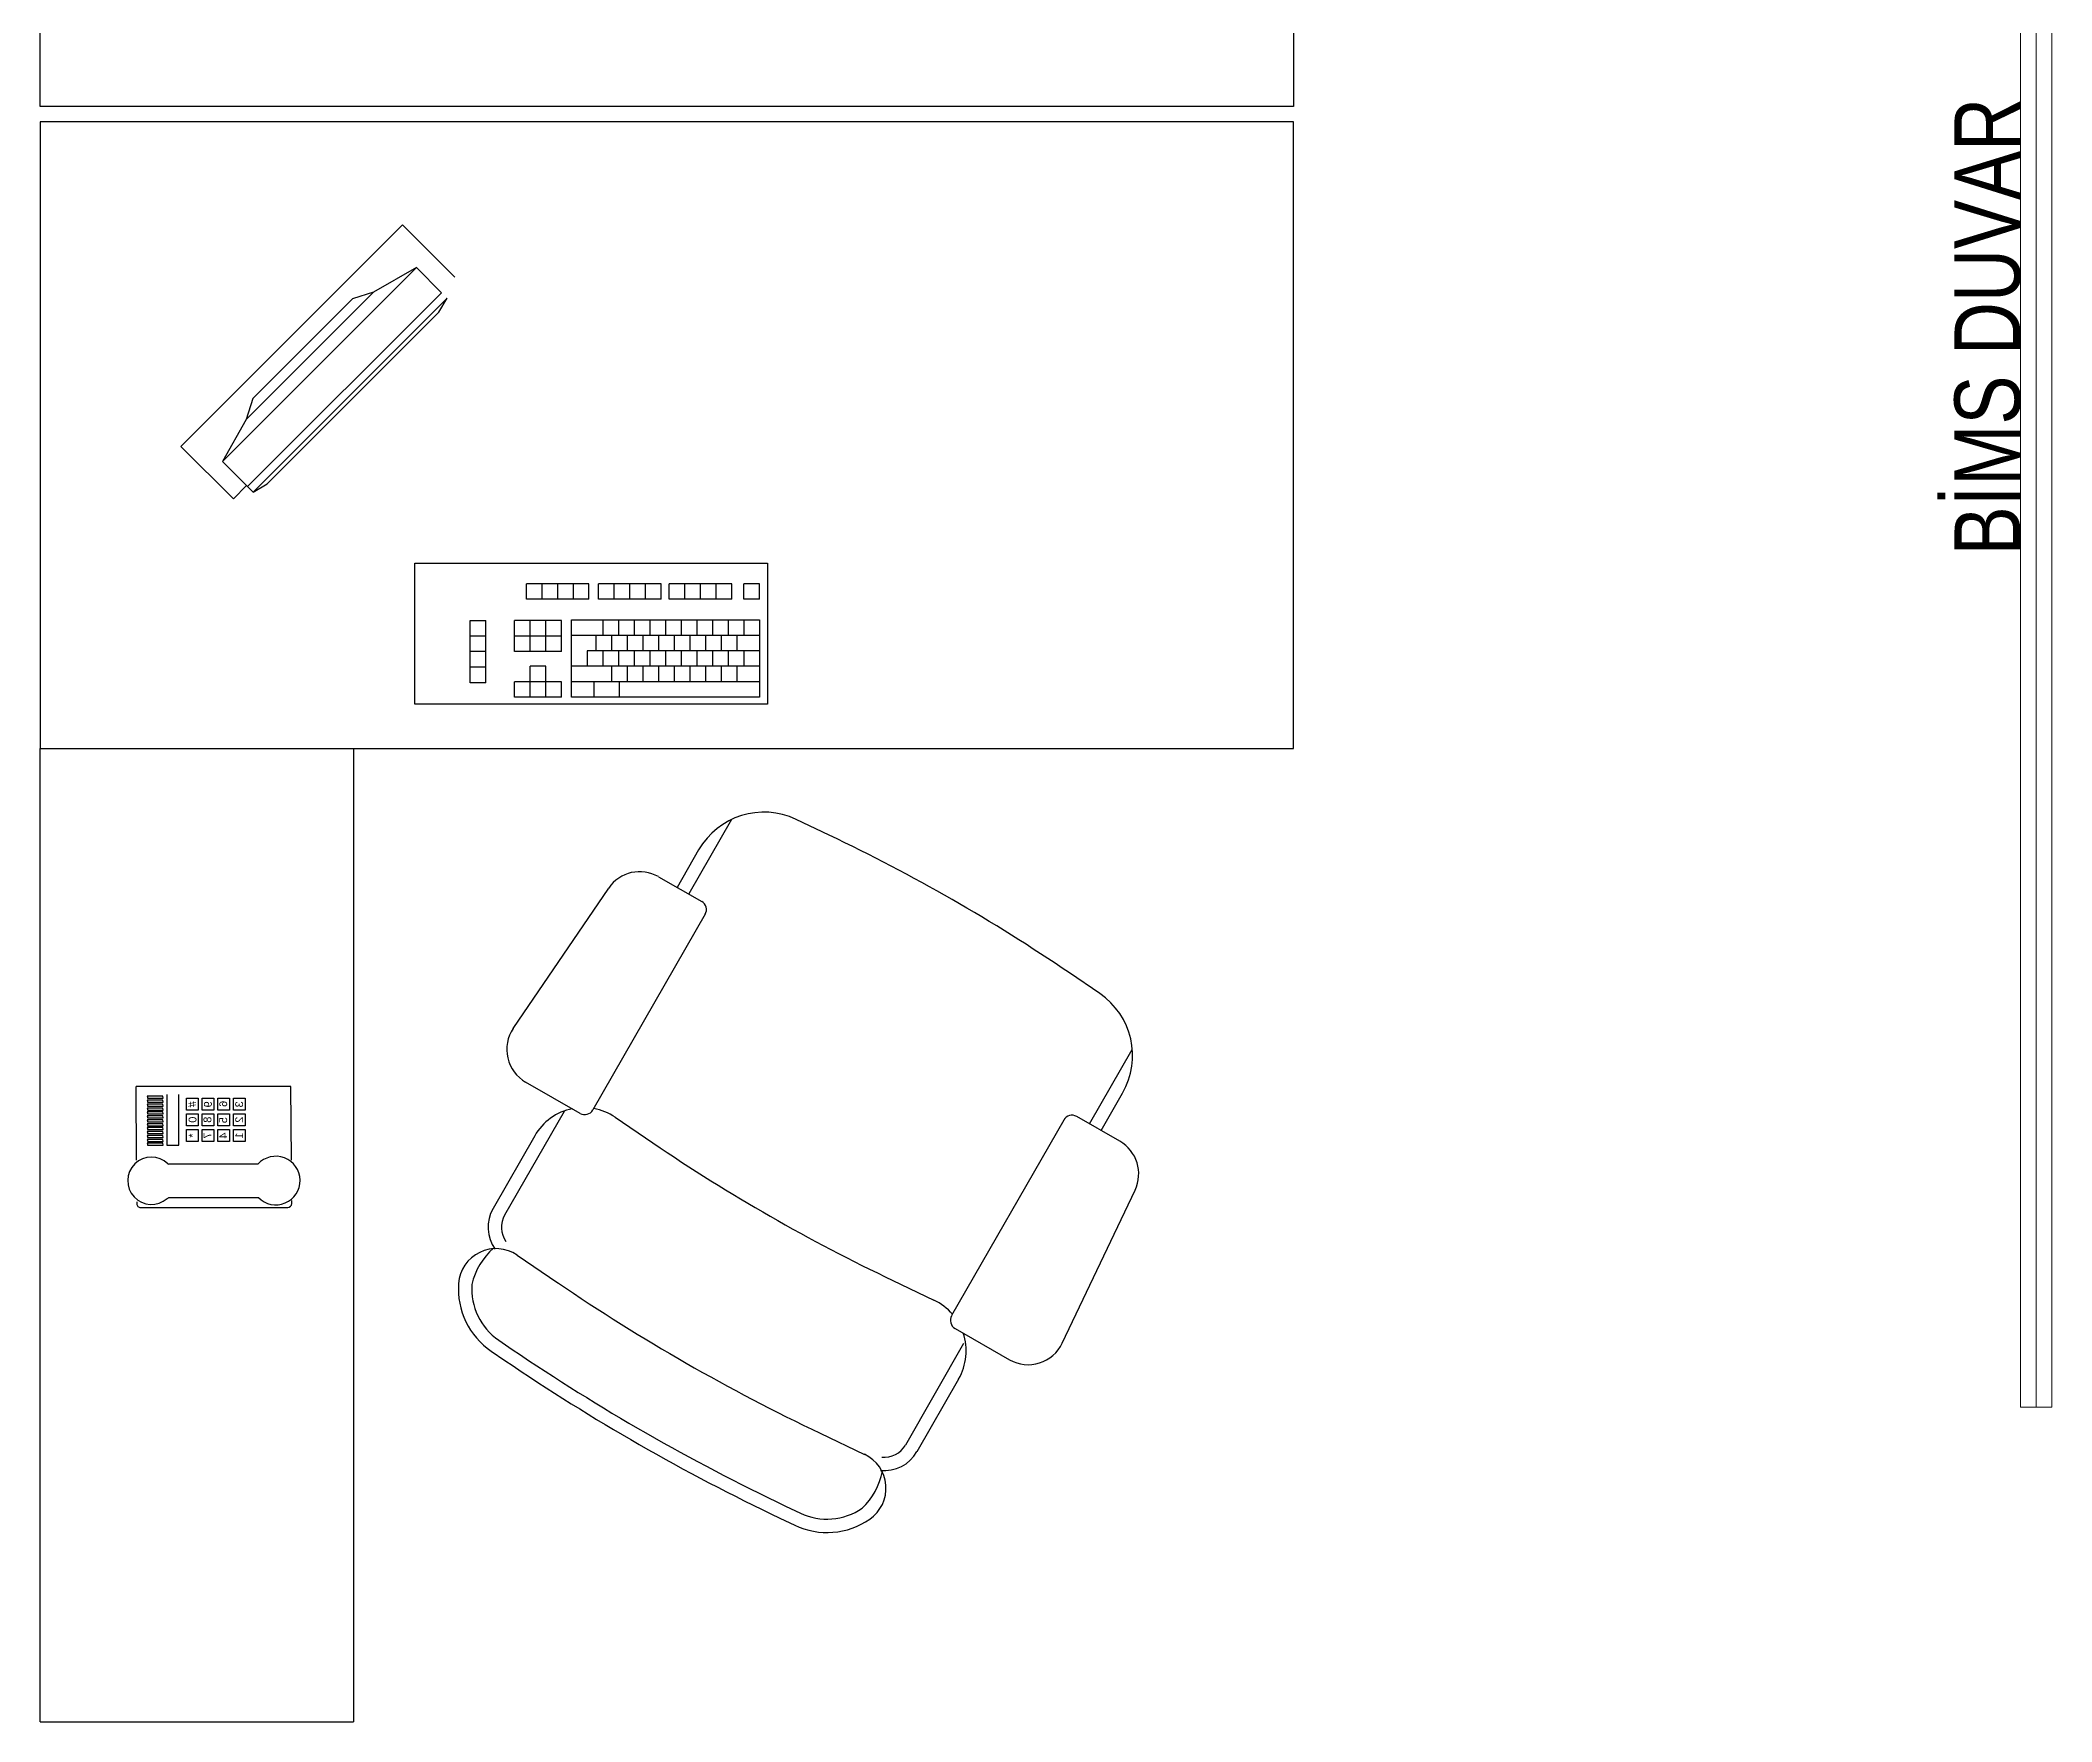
# Model space of a CAD drawing. Header units: centimetres. Extents: x 681015 to 688218, y 3995806 to 4004619.
# Drawn here: x 683001.9 to 683258.7, y 4002977.5 to 4003192.3 of the extents above; entities that cross this region are included whole.
import ezdxf
from ezdxf.enums import TextEntityAlignment as Align

# ---------------------------------------------------------------- set-up
doc = ezdxf.new("R2010")
doc.units = ezdxf.units.CM
doc.header["$LTSCALE"] = 100
doc.header["$MEASUREMENT"] = 0
doc.layers.add('A-TEFRİŞ 2', color=35, linetype='Continuous')
doc.layers.add('YAZI', color=7, linetype='Continuous')
doc.layers.add('no3_kutu profil gorunus', color=8, linetype='Continuous', lineweight=0)
doc.styles.add('BAS', font='arial.ttf', dxfattribs={"height": 100})
doc.styles.get("Standard").update_dxf_attribs({"font": 'arial.ttf'})

msp = doc.modelspace()

# ---------------------------------------------------------------- linework, layer by layer
at = {"layer": 'A-TEFRİŞ 2'}
for p, q in [((683001.89, 4002977.54), (683001.89, 4003101.84)), ((683041.89, 4003101.84), (683041.89, 4002977.54)), ((683090.15, 4003092.74), (683084.69, 4003083.24)), ((683102.64, 4003090.74), (683098.41, 4003092.75)), ((683085.96, 4003088.86), (683083.22, 4003084.08)), ((683080.83, 4003085.45), (683086.35, 4003082.29)), ((683062.29, 4003066.08), (683074.48, 4003083.99)), ((683086.79, 4003080.65), (683072.46, 4003055.67)), ((683137.17, 4003070.53), (683133.3, 4003073.16)), ((683135.88, 4003053.88), (683141.33, 4003063.39)), ((683070.82, 4003055.23), (683063.87, 4003059.21)), ((683033.91, 4003058.65), (683014.13, 4003058.65)), ((683017.54, 4003057.41), (683015.55, 4003057.41)), ((683015.55, 4003057.41), (683015.62, 4003057.12)), ((683017.54, 4003056.91), (683015.55, 4003056.91)), ((683015.55, 4003056.91), (683015.62, 4003056.62)), ((683017.54, 4003056.41), (683015.55, 4003056.41)), ((683015.55, 4003056.41), (683015.62, 4003056.12)), ((683015.57, 4003057.15), (683017.57, 4003057.15)), ((683015.57, 4003056.65), (683017.57, 4003056.65)), ((683017.57, 4003057.15), (683017.54, 4003057.41)), ((683017.57, 4003056.65), (683017.54, 4003056.91)), ((683017.57, 4003056.15), (683017.54, 4003056.41)), ((683018.07, 4003057.65), (683018.07, 4003051.15)), ((683019.57, 4003051.15), (683019.57, 4003057.65)), ((683137.35, 4003053.04), (683140.09, 4003057.82)), ((683017.54, 4003055.91), (683015.55, 4003055.91)), ((683015.55, 4003055.91), (683015.62, 4003055.62)), ((683015.55, 4003055.41), (683015.62, 4003055.12)), ((683017.54, 4003055.41), (683015.55, 4003055.41)), ((683015.55, 4003054.91), (683015.62, 4003054.62)), ((683017.54, 4003054.91), (683015.55, 4003054.91)), ((683015.55, 4003054.41), (683015.62, 4003054.12)), ((683017.54, 4003054.41), (683015.55, 4003054.41)), ((683015.55, 4003053.91), (683015.62, 4003053.62)), ((683017.54, 4003053.91), (683015.55, 4003053.91)), ((683015.57, 4003056.15), (683017.57, 4003056.15)), ((683015.57, 4003055.65), (683017.57, 4003055.65)), ((683015.57, 4003055.15), (683017.57, 4003055.15)), ((683015.57, 4003054.65), (683017.57, 4003054.65)), ((683015.57, 4003054.15), (683017.57, 4003054.15)), ((683015.57, 4003053.65), (683017.57, 4003053.65)), ((683017.57, 4003055.65), (683017.54, 4003055.91)), ((683017.57, 4003055.15), (683017.54, 4003055.41)), ((683017.57, 4003054.65), (683017.54, 4003054.91)), ((683017.57, 4003054.15), (683017.54, 4003054.41)), ((683017.57, 4003053.65), (683017.54, 4003053.91)), ((683068.77, 4003055.47), (683061.18, 4003042.24)), ((683075.32, 4003054.73), (683080.11, 4003051.47)), ((683132.59, 4003054.38), (683118.26, 4003029.4)), ((683139.74, 4003051.67), (683134.23, 4003054.83)), ((683015.55, 4003053.41), (683015.62, 4003053.12)), ((683017.54, 4003053.41), (683015.55, 4003053.41)), ((683015.55, 4003052.91), (683015.62, 4003052.62)), ((683017.54, 4003052.91), (683015.55, 4003052.91)), ((683015.55, 4003052.41), (683015.62, 4003052.12)), ((683017.54, 4003052.41), (683015.55, 4003052.41)), ((683015.55, 4003051.91), (683015.62, 4003051.62)), ((683017.54, 4003051.91), (683015.55, 4003051.91)), ((683017.54, 4003051.41), (683015.55, 4003051.41)), ((683015.55, 4003051.41), (683015.62, 4003051.12)), ((683015.57, 4003053.15), (683017.57, 4003053.15)), ((683015.57, 4003052.65), (683017.57, 4003052.65)), ((683015.57, 4003052.15), (683017.57, 4003052.15)), ((683015.57, 4003051.65), (683017.57, 4003051.65)), ((683015.57, 4003051.15), (683017.57, 4003051.15)), ((683017.57, 4003053.15), (683017.54, 4003053.41)), ((683017.57, 4003052.65), (683017.54, 4003052.91)), ((683017.57, 4003052.15), (683017.54, 4003052.41)), ((683017.57, 4003051.65), (683017.54, 4003051.91)), ((683017.57, 4003051.15), (683017.54, 4003051.41)), ((683018.07, 4003051.15), (683019.57, 4003051.15)), ((683065.03, 4003052.35), (683059.71, 4003043.08)), ((683018.18, 4003048.79), (683018.32, 4003048.74)), ((683029.69, 4003048.74), (683018.32, 4003048.74)), ((683018.09, 4003044.36), (683018.29, 4003044.46)), ((683029.78, 4003044.46), (683018.29, 4003044.46)), ((683034.01, 4003043.73), (683034.01, 4003044.1)), ((683132.38, 4003025.88), (683141.69, 4003045.44)), ((683062.79, 4003037.12), (683067.96, 4003033.61)), ((683110.77, 4003033.88), (683116, 4003031.39)), ((683060.43, 4003026.27), (683062.16, 4003025.09)), ((683119.79, 4003025.83), (683112.36, 4003012.87)), ((683118.71, 4003027.76), (683125.66, 4003023.77)), ((683059.48, 4003024.87), (683061.21, 4003023.69)), ((683119.15, 4003021.31), (683113.83, 4003012.03)), ((683101.49, 4003014.38), (683107.14, 4003011.69)), ((683097.07, 4003005.07), (683098.96, 4003004.17)), ((683096.34, 4003003.54), (683098.23, 4003002.64)), ((683001.89, 4002977.54), (683041.89, 4002977.54))]:
    msp.add_line(p, q, dxfattribs=at)
for points in [[(683161.89, 4003183.8), (683001.89, 4003183.8), (683001.89, 4003263.8), (683161.89, 4003263.8), (683161.89, 4003183.8)], [(683161.89, 4003181.84), (683001.89, 4003181.84), (683001.89, 4003101.84), (683161.89, 4003101.84), (683161.89, 4003181.84)], [(683028.25, 4003135.4), (683026.55, 4003133.7), (683019.85, 4003140.4), (683048.14, 4003168.69), (683054.84, 4003161.99)], [(683053.12, 4003160.02), (683049.93, 4003163.22), (683044.44, 4003160.08), (683041.75, 4003159.23), (683029.03, 4003146.5), (683028.18, 4003143.82), (683025.18, 4003138.47), (683028.37, 4003135.27)], [(683025.18, 4003138.47), (683049.93, 4003163.22)], [(683044.44, 4003160.08), (683028.31, 4003143.95)], [(683053.12, 4003160.02), (683028.37, 4003135.27)], [(683028.37, 4003135.27), (683029.08, 4003134.56), (683030.85, 4003135.63), (683052.77, 4003157.55), (683053.83, 4003159.31)], [(683041.75, 4003159.23), (683029.03, 4003146.5)], [(683029.08, 4003134.56), (683053.83, 4003159.31)], [(683028.31, 4003143.95), (683028.18, 4003143.82)], [(683065.96, 4003122.84), (683063.96, 4003122.84)], [(683063.96, 4003120.87), (683063.96, 4003122.84)], [(683065.96, 4003120.87), (683063.96, 4003120.87)], [(683065.96, 4003120.87), (683065.96, 4003122.84)], [(683067.96, 4003122.84), (683065.96, 4003122.84)], [(683067.96, 4003120.87), (683065.96, 4003120.87)], [(683069.96, 4003122.84), (683067.96, 4003122.84)], [(683067.96, 4003120.87), (683067.96, 4003122.84)], [(683069.96, 4003120.87), (683067.96, 4003120.87)], [(683071.96, 4003122.84), (683069.96, 4003122.84)], [(683069.96, 4003120.87), (683069.96, 4003122.84)], [(683071.96, 4003120.87), (683069.96, 4003120.87)], [(683071.96, 4003120.87), (683071.96, 4003122.84)], [(683073.18, 4003120.87), (683073.18, 4003122.84)], [(683075.18, 4003122.84), (683073.18, 4003122.84)], [(683075.18, 4003120.87), (683073.18, 4003120.87)], [(683075.18, 4003120.87), (683075.18, 4003122.84)], [(683077.18, 4003122.84), (683075.18, 4003122.84)], [(683077.18, 4003120.87), (683075.18, 4003120.87)], [(683077.18, 4003120.87), (683077.18, 4003122.84)], [(683079.18, 4003122.84), (683077.18, 4003122.84)], [(683079.18, 4003120.87), (683077.18, 4003120.87)], [(683079.18, 4003120.87), (683079.18, 4003122.84)], [(683081.17, 4003122.84), (683079.18, 4003122.84)], [(683081.17, 4003120.87), (683079.18, 4003120.87)], [(683081.17, 4003120.87), (683081.17, 4003122.84)], [(683084.21, 4003122.84), (683082.21, 4003122.84)], [(683082.21, 4003120.87), (683082.21, 4003122.84)], [(683084.21, 4003120.87), (683082.21, 4003120.87)], [(683084.21, 4003120.87), (683084.21, 4003122.84)], [(683086.21, 4003122.84), (683084.21, 4003122.84)], [(683086.21, 4003120.87), (683084.21, 4003120.87)], [(683086.21, 4003120.87), (683086.21, 4003122.84)], [(683088.21, 4003122.84), (683086.21, 4003122.84)], [(683088.21, 4003120.87), (683086.21, 4003120.87)], [(683090.21, 4003122.84), (683088.21, 4003122.84)], [(683088.21, 4003120.87), (683088.21, 4003122.84)], [(683090.21, 4003120.87), (683088.21, 4003120.87)], [(683090.21, 4003120.87), (683090.21, 4003122.84)], [(683091.71, 4003120.87), (683091.71, 4003122.84)], [(683093.71, 4003122.84), (683091.71, 4003122.84)], [(683093.71, 4003120.87), (683091.71, 4003120.87)], [(683093.71, 4003120.87), (683093.71, 4003122.84)], [(683058.78, 4003110.22), (683056.77, 4003110.22), (683056.77, 4003118.15), (683058.78, 4003118.15)], [(683058.78, 4003116.18), (683058.78, 4003118.15)], [(683062.46, 4003116.18), (683062.46, 4003118.15)], [(683064.46, 4003118.15), (683062.46, 4003118.15)], [(683066.46, 4003118.15), (683064.46, 4003118.15)], [(683064.46, 4003116.18), (683064.46, 4003118.15)], [(683066.46, 4003116.18), (683066.46, 4003118.15)], [(683068.46, 4003118.15), (683066.46, 4003118.15)], [(683068.46, 4003116.18), (683068.46, 4003118.15)], [(683069.73, 4003116.26), (683069.73, 4003118.24)], [(683069.73, 4003118.24), (683073.73, 4003118.24)], [(683073.73, 4003118.24), (683073.73, 4003116.26)], [(683073.73, 4003118.24), (683075.73, 4003118.24)], [(683075.73, 4003118.24), (683075.73, 4003116.26)], [(683075.73, 4003118.24), (683077.73, 4003118.24)], [(683077.73, 4003118.24), (683077.73, 4003116.26)], [(683077.73, 4003118.24), (683079.73, 4003118.24)], [(683079.73, 4003118.24), (683079.73, 4003116.26)], [(683079.73, 4003118.24), (683081.73, 4003118.24)], [(683081.73, 4003118.24), (683081.73, 4003116.26)], [(683081.73, 4003118.24), (683083.73, 4003118.24)], [(683083.73, 4003118.24), (683083.73, 4003116.26)], [(683083.73, 4003118.24), (683085.73, 4003118.24)], [(683085.73, 4003118.24), (683085.73, 4003116.26)], [(683085.73, 4003118.24), (683087.73, 4003118.24)], [(683087.73, 4003118.24), (683087.73, 4003116.26)], [(683087.73, 4003118.24), (683089.73, 4003118.24)], [(683089.73, 4003118.24), (683091.73, 4003118.24)], [(683089.73, 4003118.24), (683089.73, 4003116.26)], [(683091.73, 4003118.24), (683091.73, 4003116.26)], [(683091.73, 4003118.24), (683093.73, 4003118.24)], [(683093.73, 4003118.24), (683093.73, 4003116.26)], [(683058.78, 4003116.18), (683056.78, 4003116.18)], [(683058.78, 4003114.2), (683058.78, 4003116.18)], [(683062.46, 4003114.2), (683062.46, 4003116.18)], [(683064.46, 4003116.18), (683062.46, 4003116.18)], [(683064.46, 4003114.2), (683064.46, 4003116.18)], [(683066.46, 4003116.18), (683064.46, 4003116.18)], [(683066.46, 4003114.2), (683066.46, 4003116.18)], [(683068.46, 4003116.18), (683066.46, 4003116.18)], [(683068.46, 4003114.2), (683068.46, 4003116.18)], [(683069.73, 4003112.32), (683069.73, 4003116.26)], [(683073.73, 4003116.26), (683069.73, 4003116.26)], [(683072.83, 4003116.22), (683072.83, 4003114.29)], [(683075.73, 4003116.26), (683073.73, 4003116.26)], [(683074.83, 4003116.22), (683074.83, 4003114.29)], [(683077.73, 4003116.26), (683075.73, 4003116.26)], [(683076.83, 4003116.22), (683076.83, 4003114.29)], [(683079.73, 4003116.26), (683077.73, 4003116.26)], [(683078.83, 4003116.22), (683078.83, 4003114.29)], [(683081.73, 4003116.26), (683079.73, 4003116.26)], [(683080.83, 4003116.22), (683080.83, 4003114.29)], [(683083.73, 4003116.26), (683081.73, 4003116.26)], [(683082.83, 4003116.22), (683082.83, 4003114.29)], [(683085.73, 4003116.26), (683083.73, 4003116.26)], [(683084.83, 4003116.22), (683084.83, 4003114.29)], [(683087.73, 4003116.26), (683085.73, 4003116.26)], [(683086.83, 4003116.22), (683086.83, 4003114.29)], [(683089.73, 4003116.26), (683087.73, 4003116.26)], [(683088.83, 4003116.22), (683088.83, 4003114.29)], [(683091.73, 4003116.26), (683089.73, 4003116.26)], [(683090.83, 4003116.22), (683090.83, 4003114.29)], [(683093.73, 4003116.26), (683091.73, 4003116.26)], [(683093.73, 4003116.26), (683093.73, 4003114.29)], [(683058.78, 4003114.2), (683056.78, 4003114.2)], [(683058.78, 4003112.19), (683058.78, 4003114.16)], [(683064.46, 4003114.2), (683062.46, 4003114.2)], [(683066.46, 4003114.2), (683064.46, 4003114.2)], [(683068.46, 4003114.2), (683066.46, 4003114.2)], [(683071.73, 4003114.29), (683071.71, 4003114.29)], [(683071.73, 4003114.29), (683071.73, 4003112.32)], [(683072.83, 4003114.29), (683071.73, 4003114.29)], [(683074.83, 4003114.29), (683072.83, 4003114.29)], [(683073.73, 4003114.25), (683073.73, 4003112.32)], [(683076.83, 4003114.29), (683074.83, 4003114.29)], [(683075.73, 4003114.25), (683075.73, 4003112.32)], [(683078.83, 4003114.29), (683076.83, 4003114.29)], [(683077.73, 4003114.25), (683077.73, 4003112.32)], [(683080.83, 4003114.29), (683078.83, 4003114.29)], [(683079.73, 4003114.25), (683079.73, 4003112.32)], [(683082.83, 4003114.29), (683080.83, 4003114.29)], [(683081.73, 4003114.25), (683081.73, 4003112.32)], [(683084.83, 4003114.29), (683082.83, 4003114.29)], [(683083.73, 4003114.25), (683083.73, 4003112.32)], [(683086.83, 4003114.29), (683084.83, 4003114.29)], [(683085.73, 4003114.25), (683085.73, 4003112.32)], [(683088.83, 4003114.29), (683086.83, 4003114.29)], [(683087.73, 4003114.25), (683087.73, 4003112.32)], [(683090.83, 4003114.29), (683088.83, 4003114.29)], [(683089.73, 4003114.25), (683089.73, 4003112.32)], [(683093.73, 4003114.29), (683090.83, 4003114.29)], [(683090.83, 4003114.29), (683090.83, 4003114.25)], [(683091.73, 4003114.25), (683091.73, 4003112.32)], [(683093.73, 4003114.29), (683093.73, 4003112.32)], [(683058.78, 4003112.19), (683056.78, 4003112.19)], [(683058.78, 4003110.22), (683058.78, 4003112.19)], [(683062.46, 4003108.37), (683062.46, 4003110.34)], [(683064.46, 4003110.34), (683062.46, 4003110.34)], [(683064.46, 4003110.34), (683064.46, 4003112.32)], [(683066.46, 4003112.32), (683064.46, 4003112.32)], [(683064.46, 4003108.37), (683064.46, 4003110.34)], [(683066.46, 4003110.34), (683064.46, 4003110.34)], [(683066.46, 4003110.34), (683066.46, 4003112.32)], [(683066.46, 4003108.37), (683066.46, 4003110.34)], [(683068.46, 4003110.34), (683066.46, 4003110.34)], [(683068.46, 4003108.37), (683068.46, 4003110.34)], [(683069.73, 4003110.34), (683069.73, 4003112.32)], [(683071.73, 4003112.32), (683069.73, 4003112.32)], [(683069.73, 4003108.37), (683069.73, 4003110.34)], [(683072.56, 4003110.34), (683069.73, 4003110.34)], [(683073.73, 4003112.32), (683071.73, 4003112.32)], [(683072.56, 4003110.36), (683072.56, 4003110.34)], [(683072.56, 4003110.34), (683072.56, 4003108.38)], [(683074.83, 4003110.34), (683072.56, 4003110.34)], [(683074.83, 4003112.32), (683073.73, 4003112.32)], [(683074.83, 4003112.32), (683074.83, 4003110.34)], [(683075.73, 4003112.32), (683074.83, 4003112.32)], [(683074.83, 4003110.34), (683074.83, 4003110.34)], [(683075.81, 4003110.34), (683074.83, 4003110.34)], [(683076.83, 4003112.32), (683075.73, 4003112.32)], [(683075.81, 4003110.36), (683075.81, 4003110.34)], [(683075.81, 4003110.34), (683075.81, 4003108.38)], [(683076.83, 4003110.34), (683075.81, 4003110.34)], [(683076.83, 4003112.32), (683076.83, 4003110.34)], [(683077.73, 4003112.32), (683076.83, 4003112.32)], [(683076.83, 4003110.34), (683076.83, 4003110.34)], [(683078.83, 4003110.34), (683076.83, 4003110.34)], [(683078.83, 4003112.32), (683077.73, 4003112.32)], [(683078.83, 4003112.32), (683078.83, 4003110.34)], [(683079.73, 4003112.32), (683078.83, 4003112.32)], [(683080.83, 4003110.34), (683078.83, 4003110.34)], [(683078.83, 4003110.34), (683078.83, 4003110.34)], [(683080.83, 4003112.32), (683079.73, 4003112.32)], [(683080.83, 4003112.32), (683080.83, 4003110.34)], [(683081.73, 4003112.32), (683080.83, 4003112.32)], [(683080.83, 4003110.34), (683080.83, 4003110.34)], [(683082.83, 4003110.34), (683080.83, 4003110.34)], [(683082.83, 4003112.32), (683081.73, 4003112.32)], [(683082.83, 4003112.32), (683082.83, 4003110.34)], [(683083.73, 4003112.32), (683082.83, 4003112.32)], [(683082.83, 4003110.34), (683082.83, 4003110.34)], [(683084.83, 4003110.34), (683082.83, 4003110.34)], [(683084.83, 4003112.32), (683083.73, 4003112.32)], [(683084.83, 4003112.32), (683084.83, 4003110.34)], [(683085.73, 4003112.32), (683084.83, 4003112.32)], [(683086.83, 4003110.34), (683084.83, 4003110.34)], [(683084.83, 4003110.34), (683084.83, 4003110.34)], [(683086.83, 4003112.32), (683085.73, 4003112.32)], [(683086.83, 4003112.32), (683086.83, 4003110.34)], [(683087.73, 4003112.32), (683086.83, 4003112.32)], [(683088.83, 4003110.34), (683086.83, 4003110.34)], [(683086.83, 4003110.34), (683086.83, 4003110.34)], [(683088.83, 4003112.32), (683087.73, 4003112.32)], [(683088.83, 4003112.32), (683088.83, 4003110.34)], [(683089.73, 4003112.32), (683088.83, 4003112.32)], [(683088.83, 4003110.34), (683088.83, 4003110.34)], [(683090.83, 4003110.34), (683088.83, 4003110.34)], [(683089.73, 4003112.32), (683089.73, 4003112.28)], [(683090.83, 4003112.32), (683089.73, 4003112.32)], [(683090.83, 4003112.32), (683090.83, 4003110.34)], [(683091.73, 4003112.32), (683090.83, 4003112.32)], [(683093.73, 4003110.34), (683090.83, 4003110.34)], [(683090.83, 4003110.34), (683090.83, 4003110.34)], [(683091.73, 4003112.32), (683091.73, 4003112.28)], [(683093.73, 4003112.32), (683091.73, 4003112.32)], [(683093.73, 4003112.32), (683093.73, 4003110.34)], [(683093.73, 4003110.34), (683093.73, 4003108.37)], [(683064.46, 4003108.37), (683062.46, 4003108.37)], [(683066.46, 4003108.37), (683064.46, 4003108.37)], [(683068.46, 4003108.37), (683066.46, 4003108.37)], [(683072.56, 4003108.37), (683069.73, 4003108.37)], [(683075.81, 4003108.37), (683072.56, 4003108.37)], [(683093.73, 4003108.37), (683075.81, 4003108.37)], [(683014.19, 4003049.25), (683014.13, 4003058.65)], [(683020.57, 4003055.65), (683020.57, 4003057.15), (683022.07, 4003057.15), (683022.07, 4003055.65), (683020.57, 4003055.65)], [(683022.57, 4003055.65), (683022.57, 4003057.15), (683024.07, 4003057.15), (683024.07, 4003055.65), (683022.57, 4003055.65)], [(683024.57, 4003055.65), (683024.57, 4003057.15), (683026.07, 4003057.15), (683026.07, 4003055.65), (683024.57, 4003055.65)], [(683026.57, 4003055.65), (683026.57, 4003057.15), (683028.07, 4003057.15), (683028.07, 4003055.65), (683026.57, 4003055.65)], [(683033.97, 4003049.25), (683033.91, 4003058.65)], [(683020.57, 4003053.65), (683020.57, 4003055.15), (683022.07, 4003055.15), (683022.07, 4003053.65), (683020.57, 4003053.65)], [(683022.57, 4003053.65), (683022.57, 4003055.15), (683024.07, 4003055.15), (683024.07, 4003053.65), (683022.57, 4003053.65)], [(683024.57, 4003053.65), (683024.57, 4003055.15), (683026.07, 4003055.15), (683026.07, 4003053.65), (683024.57, 4003053.65)], [(683026.57, 4003053.65), (683026.57, 4003055.15), (683028.07, 4003055.15), (683028.07, 4003053.65), (683026.57, 4003053.65)], [(683020.57, 4003051.65), (683020.57, 4003053.15), (683022.07, 4003053.15), (683022.07, 4003051.65), (683020.57, 4003051.65)], [(683022.57, 4003051.65), (683022.57, 4003053.15), (683024.07, 4003053.15), (683024.07, 4003051.65), (683022.57, 4003051.65)], [(683024.57, 4003051.65), (683024.57, 4003053.15), (683026.07, 4003053.15), (683026.07, 4003051.65), (683024.57, 4003051.65)], [(683026.57, 4003051.65), (683026.57, 4003053.15), (683028.07, 4003053.15), (683028.07, 4003051.65), (683026.57, 4003051.65)], [(683014.22, 4003043.95), (683014.22, 4003043.7)], [(683014.72, 4003043.2), (683033.48, 4003043.2)]]:
    msp.add_lwpolyline(points, dxfattribs=at)
msp.add_lwpolyline([(683049.73, 4003125.47), (683094.73, 4003125.47), (683094.73, 4003107.47), (683049.73, 4003107.47)], close=True, dxfattribs=at)
for centre, radius, start, end in [((683094.29, 4003084.09), 9.6, 64.5627, 150.164), ((683003.68, 4002882.68), 230.4, 55.7653, 64.5627), ((683078.44, 4003081.29), 4.8, 60.164, 145.7653), ((683085.75, 4003081.25), 1.2, 330.164, 60.164), ((683131.77, 4003062.59), 9.6, 330.164, 55.7653), ((683066.26, 4003063.38), 4.8, 145.7653, 240.164), ((683071.27, 4003048.77), 7.2, 101.3853, 150.164), ((683071.42, 4003056.27), 1.2, 240.164, 330.164), ((683071.27, 4003048.77), 7.2, 55.7653, 79.6848), ((683133.63, 4003053.79), 1.2, 60.164, 150.164), ((683209.73, 4003241.95), 230.4, 235.7653, 244.5627), ((683137.35, 4003047.5), 4.8, 334.5627, 60.164), ((683016.09, 4003046.62), 3.02, 45.9962, 311.5725), ((683016.09, 4003046.62), 3.02, 44.6223, 44.6357), ((683016.09, 4003046.62), 3.02, 43.8665, 43.8668), ((683031.97, 4003046.65), 3.1, 224.2578, 137.5704), ((683014.72, 4003043.7), 0.499, 180.3082, 270.3697), ((683033.48, 4003043.74), 0.537, 271.263, 358.7281), ((683063.87, 4003040.69), 4.8, 150.164, 215.5982), ((683063.87, 4003040.69), 3.1, 150.164, 215.5982), ((683060.09, 4003033.16), 4.8, 55.7653, 175.7653), ((683065.58, 4003031.37), 8.82, 131.1945, 166.7784), ((683064.88, 4003032.8), 9.6, 175.7653, 235.7653), ((683064.88, 4003032.8), 7.9, 175.7653, 235.7653), ((683209.73, 4003241.95), 252, 235.7653, 244.5627), ((683112.91, 4003024.89), 7.2, 40.6149, 64.5627), ((683119.3, 4003028.8), 1.2, 150.164, 240.164), ((683112.91, 4003024.89), 7.2, 330.164, 18.571), ((683128.05, 4003027.94), 4.8, 240.164, 334.5627), ((683209.73, 4003241.95), 264, 235.7653, 244.5627), ((683209.73, 4003241.95), 262.3, 235.7653, 244.5627), ((683109.67, 4003014.42), 3.1, 263.8963, 330.164), ((683105.08, 4003007.36), 4.8, 304.5627, 64.5627), ((683109.67, 4003014.42), 4.8, 263.8963, 330.164), ((683100.76, 4003011.19), 8.82, 313.5495, 349.1335), ((683102.35, 4003011.31), 9.6, 244.5627, 304.5627), ((683102.35, 4003011.31), 7.9, 244.5627, 304.5627)]:
    msp.add_arc(centre, radius, start, end, dxfattribs=at)
at = {"layer": 'no3_kutu profil gorunus'}
for points in [[(683254.73, 4003402.71), (683256.73, 4003402.71), (683256.73, 4003017.71), (683254.73, 4003017.71), (683254.73, 4003402.71)], [(683256.73, 4003402.71), (683258.73, 4003402.71), (683258.73, 4003017.71), (683256.73, 4003017.71), (683256.73, 4003402.71)]]:
    msp.add_lwpolyline(points, dxfattribs=at)

# ---------------------------------------------------------------- texts
at = {"layer": 'A-TEFRİŞ 2', "text_generation_flag": 4}
for s, p in [('#', (683021.28, 4003056.38)), ('9', (683023.3, 4003056.38)), ('6', (683025.26, 4003056.44)), ('3', (683027.29, 4003056.38)), ('0', (683021.34, 4003054.42)), ('8', (683023.24, 4003054.42)), ('5', (683025.26, 4003054.35)), ('2', (683027.29, 4003054.42)), ('*', (683021.34, 4003052.39)), ('7', (683023.24, 4003052.39)), ('4', (683025.26, 4003052.39)), ('1', (683027.29, 4003052.39))]:
    msp.add_text(s, height=1, rotation=270, dxfattribs=at).set_placement(p, align=Align.MIDDLE)
at = {"layer": 'YAZI', "style": 'BAS', "width": 0.8}
msp.add_text('BİMS DUVAR ', height=8.4, rotation=90, dxfattribs=at).set_placement((683254.7, 4003126.49))

doc.saveas('drawing.dxf')
